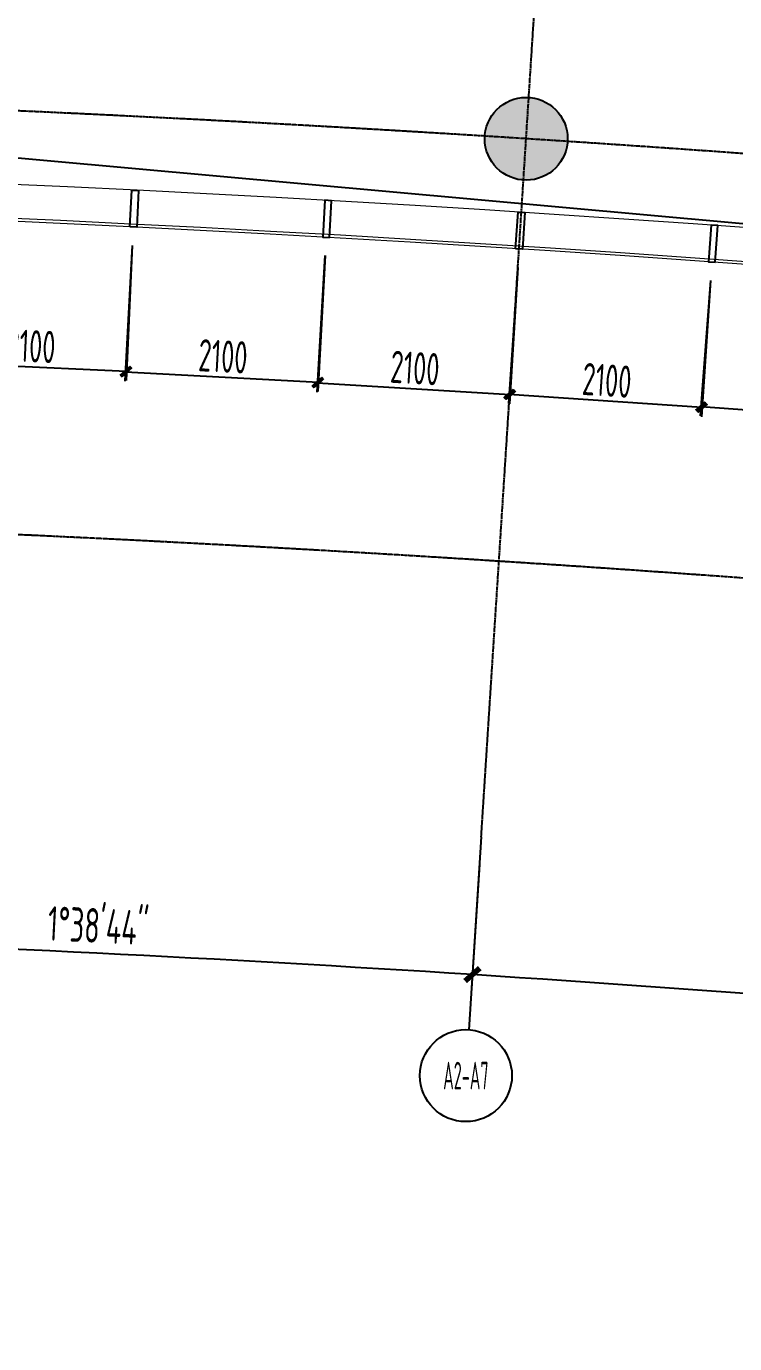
# Model space of a CAD drawing. Header units: millimetres. Extents: x 11677979 to 24947533, y -12764720 to -6308891.
# Drawn here: x 11792145 to 11799841, y -6414175 to -6399863 of the extents above; entities that cross this region are included whole.
import ezdxf
from ezdxf.enums import TextEntityAlignment as Align

# ---------------------------------------------------------------- set-up
doc = ezdxf.new("R2010")
doc.units = ezdxf.units.MM
doc.header["$LTSCALE"] = 10
for name, pattern in [('A2-RG-AXIS$0$CENTER', [2, 1.25, -0.25, 0.25, -0.25]), ('A2-RG-AXIS$0$DOTE', [2.42, 2, -0.2, 0.02, -0.2]), ('A2-RI-F4$0$A2-RG-AXIS$0$CENTER', [2, 1.25, -0.25, 0.25, -0.25]), ('A2-RI-F4$0$A2-RG-AXIS$0$DOTE', [2.42, 2, -0.2, 0.02, -0.2])]:
    doc.linetypes.add(name, pattern=pattern)
for name, color, linetype in [('A2-RB-F4$0$A-DIMS-100', 1, 'Continuous'), ('A2-RG-AXIS$0$A-AXIS', 1, 'Continuous'), ('A2-RG-AXIS$0$A-DIMS-100', 1, 'Continuous'), ('A2-RG-AXIS$0$A-GRID', 1, 'A2-RG-AXIS$0$CENTER'), ('A2-RG-AXIS$0$A-SYMB', 4, 'Continuous'), ('A2-RI-F4$0$A-SYMB-VOID', 35, 'Continuous'), ('A2-RI-F4$0$A2-RB-F4$0$A-DIMS-100', 1, 'Continuous'), ('A2-RI-F4$0$A2-RG-AXIS$0$A-AXIS', 1, 'Continuous'), ('A2-RI-F4$0$A2-RG-AXIS$0$A-DIMS-100', 1, 'Continuous'), ('A2-RI-F4$0$A2-RG-AXIS$0$A-GRID', 1, 'A2-RI-F4$0$A2-RG-AXIS$0$CENTER'), ('A2-RI-F4$0$A2-RG-AXIS$0$A-SYMB', 4, 'Continuous'), ('A2-RI-F4$0$A2-RS-F4$0$A-HATH-GRAY', 8, 'Continuous'), ('A2-RI-F4$0$A2-RS-F4$0$A-WALL-CONC', 6, 'Continuous'), ('A2-RI-F4$0$an-wndw-mull-v', 3, 'Continuous'), ('A2-RS-F4$0$A-HATH-GRAY', 8, 'Continuous'), ('A2-RS-F4$0$A-WALL-CONC', 6, 'Continuous')]:
    doc.layers.add(name, color=color, linetype=linetype)
doc.layers.add('A2-RI-F4$0$A-GLAZ', color=140, linetype='Continuous', lineweight=5)
doc.styles.add('A2-RB-F4$0$XD2008', font='hzs.shx', dxfattribs={"width": 0.7, "bigfont": 'hztxt.shx'})
doc.styles.add('A2-RG-AXIS$0$ECADI', font='hzs.shx', dxfattribs={"width": 0.7, "bigfont": 'hztxt.shx'})
doc.styles.add('A2-RG-AXIS$0$XD2008', font='hzs.shx', dxfattribs={"width": 0.7, "bigfont": 'hztxt.shx'})
doc.styles.add('A2-RI-F4$0$A2-RB-F4$0$XD2008', font='hzs.shx', dxfattribs={"width": 0.7, "bigfont": 'hztxt.shx'})
doc.styles.add('A2-RI-F4$0$A2-RG-AXIS$0$ECADI', font='hzs.shx', dxfattribs={"width": 0.7, "bigfont": 'hztxt.shx'})
doc.styles.add('A2-RI-F4$0$A2-RG-AXIS$0$XD2008', font='hzs.shx', dxfattribs={"width": 0.7, "bigfont": 'hztxt.shx'})
doc.dimstyles.new('A2-RB-F4$0$XD100$0', dxfattribs={"dimscale": 100, "dimtxt": 3.5, "dimasz": 1, "dimexe": 1, "dimexo": 2, "dimgap": 0.5, "dimtad": 1, "dimdec": 0, "dimdsep": 46, "dimtxsty": 'A2-RB-F4$0$XD2008', "dimblk1": 'A2-RB-F4$0$_ArchTick', "dimblk2": 'A2-RB-F4$0$_ArchTick', "dimsah": 1, "dimcen": 2.5, "dimclrt": 4, "dimaunit": 1, "dimadec": 0, "dimazin": 0, "dimtfac": 1, "dimtdec": 0, "dimtix": 1, "dimtmove": 1, "dimatfit": 3, "dimfxl": 0, "dimtolj": 1, "dimtzin": 0, "dimarcsym": 0})
doc.dimstyles.new('A2-RG-AXIS$0$XD150', dxfattribs={"dimscale": 300, "dimtxt": 2.5, "dimasz": 1.5, "dimexe": 1, "dimexo": 2, "dimgap": 0.5, "dimtad": 1, "dimdec": 0, "dimdsep": 46, "dimtxsty": 'A2-RG-AXIS$0$XD2008', "dimcen": 2.5, "dimclrt": 4, "dimaunit": 1, "dimadec": 3, "dimazin": 0, "dimtfac": 1, "dimtdec": 0, "dimtmove": 2, "dimatfit": 3, "dimfxl": 0, "dimtolj": 1, "dimtzin": 0, "dimarcsym": 0})
doc.dimstyles.new('A2-RI-F4$0$A2-RB-F4$0$XD100$0', dxfattribs={"dimscale": 100, "dimtxt": 3.5, "dimasz": 1, "dimexe": 1, "dimexo": 2, "dimgap": 0.5, "dimtad": 1, "dimdec": 0, "dimdsep": 46, "dimtxsty": 'A2-RI-F4$0$A2-RB-F4$0$XD2008', "dimblk1": 'A2-RI-F4$0$A2-RB-F4$0$_ArchTick', "dimblk2": 'A2-RI-F4$0$A2-RB-F4$0$_ArchTick', "dimsah": 1, "dimcen": 2.5, "dimclrt": 4, "dimaunit": 1, "dimadec": 0, "dimazin": 0, "dimtfac": 1, "dimtdec": 0, "dimtix": 1, "dimtmove": 1, "dimatfit": 3, "dimfxl": 0, "dimtolj": 1, "dimtzin": 0, "dimarcsym": 0})
doc.dimstyles.new('A2-RI-F4$0$A2-RG-AXIS$0$XD150', dxfattribs={"dimscale": 300, "dimtxt": 2.5, "dimasz": 1.5, "dimexe": 1, "dimexo": 2, "dimgap": 0.5, "dimtad": 1, "dimdec": 0, "dimdsep": 46, "dimtxsty": 'A2-RI-F4$0$A2-RG-AXIS$0$XD2008', "dimcen": 2.5, "dimclrt": 4, "dimaunit": 1, "dimadec": 3, "dimazin": 0, "dimtfac": 1, "dimtdec": 0, "dimtmove": 2, "dimatfit": 3, "dimfxl": 0, "dimtolj": 1, "dimtzin": 0, "dimarcsym": 0})

# ---------------------------------------------------------------- blocks, each defined once
blk = doc.blocks.new('A2-RB-F4$0$_ArchTick')
at = {"color": 0, "linetype": 'ByBlock', "const_width": 0.4}
blk.add_lwpolyline([(-0.5, -0.5), (0.5, 0.5)], dxfattribs=at)
blk = doc.blocks.new('*D383')
at = {"layer": 'A2-RB-F4$0$A-DIMS-100', "color": 0, "lineweight": -2, "transparency": 16777216}
for p, q in [((11791198, -6402145), (11791131, -6403613)), ((11793296, -6402242), (11793229, -6403710)), ((11791135, -6403513), (11793233, -6403610))]:
    blk.add_line(p, q, dxfattribs=at)
at = {"layer": 'Defpoints', "color": 0, "transparency": 16777216}
for p in [(11791208, -6401946), (11793305, -6402042), (11793233, -6403610)]:
    blk.add_point(p, dxfattribs=at)
at = {"layer": 'A2-RB-F4$0$A-DIMS-100', "color": 0, "lineweight": -2, "transparency": 16777216, "xscale": 100, "yscale": 100, "zscale": 100}
for p, rotation in [((11791135, -6403513), 177.3681216266488), ((11793233, -6403610), 357.3681216266488)]:
    blk.add_blockref('A2-RB-F4$0$_ArchTick', p, dxfattribs=dict(at, rotation=rotation))
at = {"layer": 'A2-RB-F4$0$A-DIMS-100', "color": 4, "transparency": 16777216, "insert": (11792195, -6403337), "char_height": 350, "attachment_point": 5, "rotation": 357.3681, "style": 'A2-RB-F4$0$XD2008'}
blk.add_mtext('\\A1;2100', dxfattribs=at)
blk = doc.blocks.new('*D384')
at = {"layer": 'A2-RB-F4$0$A-DIMS-100', "color": 0, "lineweight": -2, "transparency": 16777216}
for p, q in [((11793295, -6402242), (11793216, -6403717)), ((11795392, -6402354), (11795313, -6403829)), ((11793221, -6403617), (11795318, -6403729))]:
    blk.add_line(p, q, dxfattribs=at)
at = {"layer": 'Defpoints', "color": 0, "transparency": 16777216}
for p in [(11793305, -6402042), (11795402, -6402154), (11795318, -6403729)]:
    blk.add_point(p, dxfattribs=at)
at = {"layer": 'A2-RB-F4$0$A-DIMS-100', "color": 0, "lineweight": -2, "transparency": 16777216, "xscale": 100, "yscale": 100, "zscale": 100}
for p, rotation in [((11793221, -6403617), 176.9382051609587), ((11795318, -6403729), 356.9382051609587)]:
    blk.add_blockref('A2-RB-F4$0$_ArchTick', p, dxfattribs=dict(at, rotation=rotation))
at = {"layer": 'A2-RB-F4$0$A-DIMS-100', "color": 4, "transparency": 16777216, "insert": (11794282, -6403448), "char_height": 350, "attachment_point": 5, "rotation": 356.9382, "style": 'A2-RB-F4$0$XD2008'}
blk.add_mtext('\\A1;2100', dxfattribs=at)
blk = doc.blocks.new('*D385')
at = {"layer": 'A2-RB-F4$0$A-DIMS-100', "color": 0, "lineweight": -2, "transparency": 16777216}
for p, q in [((11795390, -6402354), (11795300, -6403836)), ((11797486, -6402481), (11797396, -6403963)), ((11795306, -6403736), (11797403, -6403863))]:
    blk.add_line(p, q, dxfattribs=at)
at = {"layer": 'Defpoints', "color": 0, "transparency": 16777216}
for p in [(11795402, -6402154), (11797499, -6402281), (11797403, -6403863)]:
    blk.add_point(p, dxfattribs=at)
at = {"layer": 'A2-RB-F4$0$A-DIMS-100', "color": 0, "lineweight": -2, "transparency": 16777216, "xscale": 100, "yscale": 100, "zscale": 100}
for p, rotation in [((11795306, -6403736), 176.5268479951667), ((11797403, -6403863), 356.5268479951667)]:
    blk.add_blockref('A2-RB-F4$0$_ArchTick', p, dxfattribs=dict(at, rotation=rotation))
at = {"layer": 'A2-RB-F4$0$A-DIMS-100', "color": 4, "transparency": 16777216, "insert": (11796368, -6403575), "char_height": 350, "attachment_point": 5, "rotation": 356.5268, "style": 'A2-RB-F4$0$XD2008'}
blk.add_mtext('\\A1;2100', dxfattribs=at)
blk = doc.blocks.new('*D388')
at = {"layer": 'A2-RB-F4$0$A-DIMS-100', "color": 0, "lineweight": -2, "transparency": 16777216}
for p, q in [((11799579, -6402623), (11799468, -6404096)), ((11801673, -6402780), (11801562, -6404253)), ((11801570, -6404154), (11799476, -6403996))]:
    blk.add_line(p, q, dxfattribs=at)
at = {"layer": 'Defpoints', "color": 0, "transparency": 16777216}
for p in [(11799594, -6402424), (11801688, -6402581), (11799476, -6403996)]:
    blk.add_point(p, dxfattribs=at)
at = {"layer": 'A2-RB-F4$0$A-DIMS-100', "color": 0, "lineweight": -2, "transparency": 16777216, "xscale": 100, "yscale": 100, "zscale": 100}
for p, rotation in [((11799476, -6403996), 175.7041415297528), ((11801570, -6404154), 355.7041415297528)]:
    blk.add_blockref('A2-RB-F4$0$_ArchTick', p, dxfattribs=dict(at, rotation=rotation))
at = {"layer": 'A2-RB-F4$0$A-DIMS-100', "color": 4, "transparency": 16777216, "insert": (11800539, -6403851), "char_height": 350, "attachment_point": 5, "rotation": 355.7041, "style": 'A2-RB-F4$0$XD2008'}
blk.add_mtext('\\A1;2100', dxfattribs=at)
blk = doc.blocks.new('*D389')
at = {"layer": 'A2-RB-F4$0$A-DIMS-100', "color": 0, "lineweight": -2, "transparency": 16777216}
for p, q in [((11797485, -6402481), (11797384, -6403962)), ((11799580, -6402623), (11799480, -6404105)), ((11799486, -6404005), (11797391, -6403862))]:
    blk.add_line(p, q, dxfattribs=at)
at = {"layer": 'Defpoints', "color": 0, "transparency": 16777216}
for p in [(11797499, -6402281), (11799594, -6402424), (11797391, -6403862)]:
    blk.add_point(p, dxfattribs=at)
at = {"layer": 'A2-RB-F4$0$A-DIMS-100', "color": 0, "lineweight": -2, "transparency": 16777216, "xscale": 100, "yscale": 100, "zscale": 100}
for p, rotation in [((11797391, -6403862), 176.1154986955252), ((11799486, -6404005), 356.1154986955252)]:
    blk.add_blockref('A2-RB-F4$0$_ArchTick', p, dxfattribs=dict(at, rotation=rotation))
at = {"layer": 'A2-RB-F4$0$A-DIMS-100', "color": 4, "transparency": 16777216, "insert": (11798454, -6403709), "char_height": 350, "attachment_point": 5, "rotation": 356.1155, "style": 'A2-RB-F4$0$XD2008'}
blk.add_mtext('\\A1;2100', dxfattribs=at)
blk = doc.blocks.new('A2-RG-AXIS$0$ECADI-TAG-GRID')
at = {"color": 13}
blk.add_circle((0, 0), 5, dxfattribs=at)
at = {"style": 'A2-RG-AXIS$0$ECADI', "width": 0.7}
blk.add_attdef('GRID', text='', height=5, dxfattribs=at).set_placement((0, 0), align=Align.MIDDLE)
blk = doc.blocks.new('A2-RG-AXIS$0$_ArchTick')
at = {"color": 0, "linetype": 'ByBlock', "const_width": 0.4}
blk.add_lwpolyline([(-0.5, -0.5), (0.5, 0.5)], dxfattribs=at)
blk = doc.blocks.new('*D411')
at = {"layer": 'A2-RG-AXIS$0$A-DIMS-100', "color": 0, "lineweight": -2, "ltscale": 3, "transparency": 16777216}
for p, q in [((11788872, -6408559), (11788824, -6409908)), ((11797069, -6408968), (11796982, -6410315))]:
    blk.add_line(p, q, dxfattribs=at)
blk.add_arc((11778731, -6694179), 284600, 86.32117, 87.96659, dxfattribs=at)
at = {"layer": 'Defpoints', "color": 0, "ltscale": 3, "transparency": 16777216}
for p in [(11788882, -6408259), (11797088, -6408668), (11794272, -6410003), (11778731, -6694179)]:
    blk.add_point(p, dxfattribs=at)
at = {"layer": 'A2-RG-AXIS$0$A-DIMS-100', "color": 0, "lineweight": -2, "ltscale": 3, "transparency": 16777216, "xscale": 150, "yscale": 150, "zscale": 150}
for p, rotation in [((11788829, -6409758), 177.9665933294709), ((11796992, -6410165), 356.3211745693902)]:
    blk.add_blockref('A2-RG-AXIS$0$_ArchTick', p, dxfattribs=dict(at, rotation=rotation))
at = {"layer": 'A2-RG-AXIS$0$A-DIMS-100', "color": 4, "ltscale": 3, "transparency": 16777216, "insert": (11792927, -6409634), "char_height": 375, "attachment_point": 5, "rotation": 357.1439, "style": 'A2-RG-AXIS$0$XD2008'}
blk.add_mtext('\\A1;1°38\'44"', dxfattribs=at)
blk = doc.blocks.new('*D413')
at = {"layer": 'A2-RG-AXIS$0$A-DIMS-100', "color": 0, "lineweight": -2, "ltscale": 3, "transparency": 16777216}
for p, q in [((11797069, -6408968), (11796982, -6410315)), ((11805251, -6409612), (11805125, -6410956))]:
    blk.add_line(p, q, dxfattribs=at)
blk.add_arc((11778731, -6694179), 284600, 84.67576, 86.32117, dxfattribs=at)
at = {"layer": 'Defpoints', "color": 0, "ltscale": 3, "transparency": 16777216}
for p in [(11797088, -6408668), (11805278, -6409313), (11802425, -6410567), (11778731, -6694179)]:
    blk.add_point(p, dxfattribs=at)
at = {"layer": 'A2-RG-AXIS$0$A-DIMS-100', "color": 0, "lineweight": -2, "ltscale": 3, "transparency": 16777216, "xscale": 150, "yscale": 150, "zscale": 150}
for p, rotation in [((11796992, -6410165), 176.3211745693895), ((11805139, -6410807), 354.6757558073726)]:
    blk.add_blockref('A2-RG-AXIS$0$_ArchTick', p, dxfattribs=dict(at, rotation=rotation))
at = {"layer": 'A2-RG-AXIS$0$A-DIMS-100', "color": 4, "ltscale": 3, "transparency": 16777216, "insert": (11801091, -6410159), "char_height": 375, "attachment_point": 5, "rotation": 355.4985, "style": 'A2-RG-AXIS$0$XD2008'}
blk.add_mtext('\\A1;1°38\'44"', dxfattribs=at)
blk = doc.blocks.new('A2-RI-F4$0$A2-RB-F4$0$_ArchTick')
at = {"color": 0, "linetype": 'ByBlock', "const_width": 0.4}
blk.add_lwpolyline([(-0.5, -0.5), (0.5, 0.5)], dxfattribs=at)
blk = doc.blocks.new('*D908')
at = {"layer": 'A2-RI-F4$0$A2-RB-F4$0$A-DIMS-100', "color": 0, "lineweight": -2, "transparency": 16777216}
for p, q in [((11791198, -6402145), (11791131, -6403613)), ((11793296, -6402242), (11793229, -6403710)), ((11791135, -6403513), (11793233, -6403610))]:
    blk.add_line(p, q, dxfattribs=at)
at = {"layer": 'Defpoints', "color": 0, "transparency": 16777216}
for p in [(11791208, -6401946), (11793305, -6402042), (11793233, -6403610)]:
    blk.add_point(p, dxfattribs=at)
at = {"layer": 'A2-RI-F4$0$A2-RB-F4$0$A-DIMS-100', "color": 0, "lineweight": -2, "transparency": 16777216, "xscale": 100, "yscale": 100, "zscale": 100}
for p, rotation in [((11791135, -6403513), 177.3681216266488), ((11793233, -6403610), 357.3681216266488)]:
    blk.add_blockref('A2-RI-F4$0$A2-RB-F4$0$_ArchTick', p, dxfattribs=dict(at, rotation=rotation))
at = {"layer": 'A2-RI-F4$0$A2-RB-F4$0$A-DIMS-100', "color": 4, "transparency": 16777216, "insert": (11792195, -6403337), "char_height": 350, "attachment_point": 5, "rotation": 357.3681, "style": 'A2-RI-F4$0$A2-RB-F4$0$XD2008'}
blk.add_mtext('\\A1;2100', dxfattribs=at)
blk = doc.blocks.new('*D909')
at = {"layer": 'A2-RI-F4$0$A2-RB-F4$0$A-DIMS-100', "color": 0, "lineweight": -2, "transparency": 16777216}
for p, q in [((11793295, -6402242), (11793216, -6403717)), ((11795392, -6402354), (11795313, -6403829)), ((11793221, -6403617), (11795318, -6403729))]:
    blk.add_line(p, q, dxfattribs=at)
at = {"layer": 'Defpoints', "color": 0, "transparency": 16777216}
for p in [(11793305, -6402042), (11795402, -6402154), (11795318, -6403729)]:
    blk.add_point(p, dxfattribs=at)
at = {"layer": 'A2-RI-F4$0$A2-RB-F4$0$A-DIMS-100', "color": 0, "lineweight": -2, "transparency": 16777216, "xscale": 100, "yscale": 100, "zscale": 100}
for p, rotation in [((11793221, -6403617), 176.9382051609587), ((11795318, -6403729), 356.9382051609587)]:
    blk.add_blockref('A2-RI-F4$0$A2-RB-F4$0$_ArchTick', p, dxfattribs=dict(at, rotation=rotation))
at = {"layer": 'A2-RI-F4$0$A2-RB-F4$0$A-DIMS-100', "color": 4, "transparency": 16777216, "insert": (11794282, -6403448), "char_height": 350, "attachment_point": 5, "rotation": 356.9382, "style": 'A2-RI-F4$0$A2-RB-F4$0$XD2008'}
blk.add_mtext('\\A1;2100', dxfattribs=at)
blk = doc.blocks.new('*D910')
at = {"layer": 'A2-RI-F4$0$A2-RB-F4$0$A-DIMS-100', "color": 0, "lineweight": -2, "transparency": 16777216}
for p, q in [((11795390, -6402354), (11795300, -6403836)), ((11797486, -6402481), (11797396, -6403963)), ((11795306, -6403736), (11797403, -6403863))]:
    blk.add_line(p, q, dxfattribs=at)
at = {"layer": 'Defpoints', "color": 0, "transparency": 16777216}
for p in [(11795402, -6402154), (11797499, -6402281), (11797403, -6403863)]:
    blk.add_point(p, dxfattribs=at)
at = {"layer": 'A2-RI-F4$0$A2-RB-F4$0$A-DIMS-100', "color": 0, "lineweight": -2, "transparency": 16777216, "xscale": 100, "yscale": 100, "zscale": 100}
for p, rotation in [((11795306, -6403736), 176.5268479951667), ((11797403, -6403863), 356.5268479951667)]:
    blk.add_blockref('A2-RI-F4$0$A2-RB-F4$0$_ArchTick', p, dxfattribs=dict(at, rotation=rotation))
at = {"layer": 'A2-RI-F4$0$A2-RB-F4$0$A-DIMS-100', "color": 4, "transparency": 16777216, "insert": (11796368, -6403575), "char_height": 350, "attachment_point": 5, "rotation": 356.5268, "style": 'A2-RI-F4$0$A2-RB-F4$0$XD2008'}
blk.add_mtext('\\A1;2100', dxfattribs=at)
blk = doc.blocks.new('*D913')
at = {"layer": 'A2-RI-F4$0$A2-RB-F4$0$A-DIMS-100', "color": 0, "lineweight": -2, "transparency": 16777216}
for p, q in [((11799579, -6402623), (11799468, -6404096)), ((11801673, -6402780), (11801562, -6404253)), ((11801570, -6404154), (11799476, -6403996))]:
    blk.add_line(p, q, dxfattribs=at)
at = {"layer": 'Defpoints', "color": 0, "transparency": 16777216}
for p in [(11799594, -6402424), (11801688, -6402581), (11799476, -6403996)]:
    blk.add_point(p, dxfattribs=at)
at = {"layer": 'A2-RI-F4$0$A2-RB-F4$0$A-DIMS-100', "color": 0, "lineweight": -2, "transparency": 16777216, "xscale": 100, "yscale": 100, "zscale": 100}
for p, rotation in [((11799476, -6403996), 175.7041415297528), ((11801570, -6404154), 355.7041415297528)]:
    blk.add_blockref('A2-RI-F4$0$A2-RB-F4$0$_ArchTick', p, dxfattribs=dict(at, rotation=rotation))
at = {"layer": 'A2-RI-F4$0$A2-RB-F4$0$A-DIMS-100', "color": 4, "transparency": 16777216, "insert": (11800539, -6403851), "char_height": 350, "attachment_point": 5, "rotation": 355.7041, "style": 'A2-RI-F4$0$A2-RB-F4$0$XD2008'}
blk.add_mtext('\\A1;2100', dxfattribs=at)
blk = doc.blocks.new('*D914')
at = {"layer": 'A2-RI-F4$0$A2-RB-F4$0$A-DIMS-100', "color": 0, "lineweight": -2, "transparency": 16777216}
for p, q in [((11797485, -6402481), (11797384, -6403962)), ((11799580, -6402623), (11799480, -6404105)), ((11799486, -6404005), (11797391, -6403862))]:
    blk.add_line(p, q, dxfattribs=at)
at = {"layer": 'Defpoints', "color": 0, "transparency": 16777216}
for p in [(11797499, -6402281), (11799594, -6402424), (11797391, -6403862)]:
    blk.add_point(p, dxfattribs=at)
at = {"layer": 'A2-RI-F4$0$A2-RB-F4$0$A-DIMS-100', "color": 0, "lineweight": -2, "transparency": 16777216, "xscale": 100, "yscale": 100, "zscale": 100}
for p, rotation in [((11797391, -6403862), 176.1154986955252), ((11799486, -6404005), 356.1154986955252)]:
    blk.add_blockref('A2-RI-F4$0$A2-RB-F4$0$_ArchTick', p, dxfattribs=dict(at, rotation=rotation))
at = {"layer": 'A2-RI-F4$0$A2-RB-F4$0$A-DIMS-100', "color": 4, "transparency": 16777216, "insert": (11798454, -6403709), "char_height": 350, "attachment_point": 5, "rotation": 356.1155, "style": 'A2-RI-F4$0$A2-RB-F4$0$XD2008'}
blk.add_mtext('\\A1;2100', dxfattribs=at)
blk = doc.blocks.new('A2-RI-F4$0$A2-RG-AXIS$0$ECADI-TAG-GRID')
at = {"color": 13}
blk.add_circle((0, 0), 5, dxfattribs=at)
at = {"style": 'A2-RI-F4$0$A2-RG-AXIS$0$ECADI', "width": 0.7}
blk.add_attdef('GRID', text='', height=5, dxfattribs=at).set_placement((0, 0), align=Align.MIDDLE)
blk = doc.blocks.new('A2-RI-F4$0$A2-RG-AXIS$0$_ArchTick')
at = {"color": 0, "linetype": 'ByBlock', "const_width": 0.4}
blk.add_lwpolyline([(-0.5, -0.5), (0.5, 0.5)], dxfattribs=at)
blk = doc.blocks.new('*D936')
at = {"layer": 'A2-RI-F4$0$A2-RG-AXIS$0$A-DIMS-100', "color": 0, "lineweight": -2, "ltscale": 3, "transparency": 16777216}
for p, q in [((11788872, -6408559), (11788824, -6409908)), ((11797069, -6408968), (11796982, -6410315))]:
    blk.add_line(p, q, dxfattribs=at)
blk.add_arc((11778731, -6694179), 284600, 86.32117, 87.96659, dxfattribs=at)
at = {"layer": 'Defpoints', "color": 0, "ltscale": 3, "transparency": 16777216}
for p in [(11788882, -6408259), (11797088, -6408668), (11794272, -6410003), (11778731, -6694179)]:
    blk.add_point(p, dxfattribs=at)
at = {"layer": 'A2-RI-F4$0$A2-RG-AXIS$0$A-DIMS-100', "color": 0, "lineweight": -2, "ltscale": 3, "transparency": 16777216, "xscale": 150, "yscale": 150, "zscale": 150}
for p, rotation in [((11788829, -6409758), 177.9665933294709), ((11796992, -6410165), 356.3211745693902)]:
    blk.add_blockref('A2-RI-F4$0$A2-RG-AXIS$0$_ArchTick', p, dxfattribs=dict(at, rotation=rotation))
at = {"layer": 'A2-RI-F4$0$A2-RG-AXIS$0$A-DIMS-100', "color": 4, "ltscale": 3, "transparency": 16777216, "insert": (11792927, -6409634), "char_height": 375, "attachment_point": 5, "rotation": 357.1439, "style": 'A2-RI-F4$0$A2-RG-AXIS$0$XD2008'}
blk.add_mtext('\\A1;1°38\'44"', dxfattribs=at)
blk = doc.blocks.new('*D938')
at = {"layer": 'A2-RI-F4$0$A2-RG-AXIS$0$A-DIMS-100', "color": 0, "lineweight": -2, "ltscale": 3, "transparency": 16777216}
for p, q in [((11797069, -6408968), (11796982, -6410315)), ((11805251, -6409612), (11805125, -6410956))]:
    blk.add_line(p, q, dxfattribs=at)
blk.add_arc((11778731, -6694179), 284600, 84.67576, 86.32117, dxfattribs=at)
at = {"layer": 'Defpoints', "color": 0, "ltscale": 3, "transparency": 16777216}
for p in [(11797088, -6408668), (11805278, -6409313), (11802425, -6410567), (11778731, -6694179)]:
    blk.add_point(p, dxfattribs=at)
at = {"layer": 'A2-RI-F4$0$A2-RG-AXIS$0$A-DIMS-100', "color": 0, "lineweight": -2, "ltscale": 3, "transparency": 16777216, "xscale": 150, "yscale": 150, "zscale": 150}
for p, rotation in [((11796992, -6410165), 176.3211745693895), ((11805139, -6410807), 354.6757558073726)]:
    blk.add_blockref('A2-RI-F4$0$A2-RG-AXIS$0$_ArchTick', p, dxfattribs=dict(at, rotation=rotation))
at = {"layer": 'A2-RI-F4$0$A2-RG-AXIS$0$A-DIMS-100', "color": 4, "ltscale": 3, "transparency": 16777216, "insert": (11801091, -6410159), "char_height": 375, "attachment_point": 5, "rotation": 355.4985, "style": 'A2-RI-F4$0$A2-RG-AXIS$0$XD2008'}
blk.add_mtext('\\A1;1°38\'44"', dxfattribs=at)
blk = doc.blocks.new('A2-RI-F4$0$A2-RS-F4')
at = {"layer": 'A2-RI-F4$0$A2-RS-F4$0$A-HATH-GRAY', "ltscale": 3}
h = blk.add_hatch(color=256, dxfattribs=at)
h.paths.add_polyline_path([(11780371, -6378133), (11781371, -6378140), (11781380, -6376840), (11780380, -6376833)])
h.paths.add_polyline_path([(11771295, -6378216), (11772295, -6378194), (11772267, -6376895), (11771267, -6376916)])
h.paths.add_polyline_path([(11789445, -6378310), (11790445, -6378346), (11790491, -6377046), (11789491, -6377011)])
h.paths.add_polyline_path([(11794061, -6377996), (11794660, -6378034), (11794711, -6377236), (11794112, -6377197)])
h.paths.add_polyline_path([(11762226, -6378560), (11763225, -6378509), (11763159, -6377211), (11762160, -6377261)])
h.paths.add_polyline_path([(11756038, -6378647), (11756835, -6378584), (11756756, -6377587), (11755959, -6377650)])
h.paths.add_polyline_path([(11801644, -6378462), (11802243, -6378500), (11802294, -6377702), (11801696, -6377663)])
h.paths.add_polyline_path([(11751541, -6379499), (11752339, -6379435), (11752220, -6377940), (11751422, -6378003)])
h.paths.add_polyline_path([(11807664, -6379406), (11808460, -6379480), (11808572, -6378285), (11807775, -6378211)])
h.paths.add_polyline_path([(11816585, -6380403), (11817577, -6380525), (11817736, -6379235), (11816743, -6379113)])
h.paths.add_polyline_path([(11825579, -6381619), (11826568, -6381768), (11826763, -6380483), (11825774, -6380333)])
h.paths.add_polyline_path([(11793833, -6381539), (11794432, -6381577), (11794483, -6380779), (11793885, -6380740)])
h.paths.add_polyline_path([(11801417, -6382005), (11802015, -6382043), (11802067, -6381245), (11801468, -6381206)])
h.paths.add_polyline_path([(11834536, -6383085), (11835520, -6383263), (11835752, -6381984), (11834768, -6381806)])
h.paths.add_polyline_path([(11843442, -6384837), (11844420, -6385043), (11844688, -6383771), (11843710, -6383565)])
h.paths.add_polyline_path([(11849707, -6386048), (11850486, -6386227), (11850721, -6385255), (11849941, -6385076)])
h.paths.add_polyline_path([(11756683, -6386772), (11757481, -6386706), (11757402, -6385711), (11756605, -6385775)])
h.paths.add_polyline_path([(11752168, -6387374), (11752965, -6387310), (11752846, -6385815), (11752049, -6385879)])
h.paths.add_polyline_path([(11854132, -6387107), (11854912, -6387286), (11855146, -6386314), (11854366, -6386134)])
h.paths.add_polyline_path([(11793236, -6390821), (11793835, -6390859), (11793887, -6390061), (11793288, -6390022)])
h.paths.add_polyline_path([(11800820, -6391286), (11801419, -6391324), (11801470, -6390526), (11800871, -6390487)])
h.paths.add_polyline_path([(11847832, -6393825), (11848612, -6394005), (11848846, -6393033), (11848067, -6392853)])
h.paths.add_polyline_path([(11780263, -6394032), (11781263, -6394039), (11781272, -6392739), (11780272, -6392732)])
h.paths.add_polyline_path([(11771644, -6394112), (11772644, -6394090), (11772615, -6392791), (11771616, -6392812)])
h.paths.add_polyline_path([(11788881, -6394200), (11789880, -6394236), (11789926, -6392936), (11788927, -6392901)])
h.paths.add_polyline_path([(11793009, -6394364), (11793607, -6394402), (11793659, -6393604), (11793060, -6393565)])
h.paths.add_polyline_path([(11763031, -6394440), (11764030, -6394389), (11763964, -6393090), (11762965, -6393141)])
h.paths.add_polyline_path([(11757323, -6394797), (11758120, -6394731), (11758041, -6393736), (11757243, -6393800)])
h.paths.add_polyline_path([(11800592, -6394829), (11801191, -6394867), (11801242, -6394069), (11800643, -6394030)])
h.paths.add_polyline_path([(11852257, -6394884), (11853037, -6395064), (11853271, -6394091), (11852492, -6393912)])
h.paths.add_polyline_path([(11752786, -6395149), (11753584, -6395086), (11753465, -6393591), (11752667, -6393654)])
h.paths.add_polyline_path([(11806189, -6395237), (11806985, -6395311), (11807096, -6394116), (11806300, -6394042)])
h.paths.add_polyline_path([(11814656, -6396186), (11815648, -6396307), (11815806, -6395017), (11814813, -6394896)])
h.paths.add_polyline_path([(11823198, -6397340), (11824186, -6397490), (11824381, -6396205), (11823392, -6396055)])
h.paths.add_polyline_path([(11831682, -6398729), (11832663, -6398921), (11832913, -6397645), (11831931, -6397453)])
h.paths.add_polyline_path([(11840164, -6400383), (11841142, -6400589), (11841411, -6399317), (11840432, -6399110)])
edge = h.paths.add_edge_path()
edge.add_arc((11780719, -6400485), 450, 0, 360)
edge = h.paths.add_edge_path()
edge.add_arc((11772286, -6400549), 450, 0, 360)
edge = h.paths.add_edge_path()
edge.add_arc((11789152, -6400664), 450, 0, 360)
edge = h.paths.add_edge_path()
edge.add_arc((11763857, -6400856), 450, 0, 360)
h.paths.add_polyline_path([(11845946, -6401652), (11846725, -6401831), (11846960, -6400859), (11846180, -6400679)])
edge = h.paths.add_edge_path()
edge.add_arc((11797576, -6401084), 450, 0, 360)
edge = h.paths.add_edge_path()
edge.add_arc((11755441, -6401404), 451, 0, 360)
edge = h.paths.add_edge_path()
edge.add_arc((11805984, -6401746), 450, 0, 360)
h.paths.add_polyline_path([(11850371, -6402710), (11851151, -6402890), (11851385, -6401917), (11850605, -6401738)])
edge = h.paths.add_edge_path()
edge.add_arc((11814369, -6402649), 450, 0, 360)
edge = h.paths.add_edge_path()
edge.add_arc((11822726, -6403793), 450, 0, 360)
edge = h.paths.add_edge_path()
edge.add_arc((11831046, -6405176), 450, 0, 360)
edge = h.paths.add_edge_path()
edge.add_arc((11839323, -6406797), 451, 0, 360)
edge = h.paths.add_edge_path()
edge.add_arc((11847549, -6408655), 451, 0, 360)
at = {"layer": 'A2-RI-F4$0$A2-RS-F4$0$A-WALL-CONC'}
blk.add_circle((11797576, -6401084), 450, dxfattribs=at)
blk = doc.blocks.new('A2-RI-F4$0$5yrthfh')
at = {"layer": 'A2-RI-F4$0$an-wndw-mull-v'}
blk.add_lwpolyline([(3, -37), (402, -3), (396, 71), (-3, 37), (3, -37)], close=True, dxfattribs=at)
blk = doc.blocks.new('A2-RI-F4$0$A$C047A065C')
at = {"xscale": -0.9999999999999998}
for p, rotation in [((37866, -639), 271.9698822202373), ((42058, -878), 271.1471821136369)]:
    blk.add_blockref('A2-RI-F4$0$5yrthfh', p, dxfattribs=dict(at, rotation=rotation))
for p, rotation in [((39962, -751), 81.90635852800726), ((44153, -1020), 81.08382937564143)]:
    blk.add_blockref('A2-RI-F4$0$5yrthfh', p, dxfattribs=dict(rotation=rotation))
blk = doc.blocks.new('A2-RS-F4')
at = {"layer": 'A2-RS-F4$0$A-HATH-GRAY', "ltscale": 3}
h = blk.add_hatch(color=256, dxfattribs=at)
h.paths.add_polyline_path([(11780371, -6378133), (11781371, -6378140), (11781380, -6376840), (11780380, -6376833)])
h.paths.add_polyline_path([(11771295, -6378216), (11772295, -6378194), (11772267, -6376895), (11771267, -6376916)])
h.paths.add_polyline_path([(11789445, -6378310), (11790445, -6378346), (11790491, -6377046), (11789491, -6377011)])
h.paths.add_polyline_path([(11794061, -6377996), (11794660, -6378034), (11794711, -6377236), (11794112, -6377197)])
h.paths.add_polyline_path([(11762226, -6378560), (11763225, -6378509), (11763159, -6377211), (11762160, -6377261)])
h.paths.add_polyline_path([(11756038, -6378647), (11756835, -6378584), (11756756, -6377587), (11755959, -6377650)])
h.paths.add_polyline_path([(11801644, -6378462), (11802243, -6378500), (11802294, -6377702), (11801696, -6377663)])
h.paths.add_polyline_path([(11751541, -6379499), (11752339, -6379435), (11752220, -6377940), (11751422, -6378003)])
h.paths.add_polyline_path([(11807664, -6379406), (11808460, -6379480), (11808572, -6378285), (11807775, -6378211)])
h.paths.add_polyline_path([(11816585, -6380403), (11817577, -6380525), (11817736, -6379235), (11816743, -6379113)])
h.paths.add_polyline_path([(11825579, -6381619), (11826568, -6381768), (11826763, -6380483), (11825774, -6380333)])
h.paths.add_polyline_path([(11793833, -6381539), (11794432, -6381577), (11794483, -6380779), (11793885, -6380740)])
h.paths.add_polyline_path([(11801417, -6382005), (11802015, -6382043), (11802067, -6381245), (11801468, -6381206)])
h.paths.add_polyline_path([(11834536, -6383085), (11835520, -6383263), (11835752, -6381984), (11834768, -6381806)])
h.paths.add_polyline_path([(11843442, -6384837), (11844420, -6385043), (11844688, -6383771), (11843710, -6383565)])
h.paths.add_polyline_path([(11849707, -6386048), (11850486, -6386227), (11850721, -6385255), (11849941, -6385076)])
h.paths.add_polyline_path([(11756683, -6386772), (11757481, -6386706), (11757402, -6385711), (11756605, -6385775)])
h.paths.add_polyline_path([(11752168, -6387374), (11752965, -6387310), (11752846, -6385815), (11752049, -6385879)])
h.paths.add_polyline_path([(11854132, -6387107), (11854912, -6387286), (11855146, -6386314), (11854366, -6386134)])
h.paths.add_polyline_path([(11793236, -6390821), (11793835, -6390859), (11793887, -6390061), (11793288, -6390022)])
h.paths.add_polyline_path([(11800820, -6391286), (11801419, -6391324), (11801470, -6390526), (11800871, -6390487)])
h.paths.add_polyline_path([(11847832, -6393825), (11848612, -6394005), (11848846, -6393033), (11848067, -6392853)])
h.paths.add_polyline_path([(11780263, -6394032), (11781263, -6394039), (11781272, -6392739), (11780272, -6392732)])
h.paths.add_polyline_path([(11771644, -6394112), (11772644, -6394090), (11772615, -6392791), (11771616, -6392812)])
h.paths.add_polyline_path([(11788881, -6394200), (11789880, -6394236), (11789926, -6392936), (11788927, -6392901)])
h.paths.add_polyline_path([(11793009, -6394364), (11793607, -6394402), (11793659, -6393604), (11793060, -6393565)])
h.paths.add_polyline_path([(11763031, -6394440), (11764030, -6394389), (11763964, -6393090), (11762965, -6393141)])
h.paths.add_polyline_path([(11757323, -6394797), (11758120, -6394731), (11758041, -6393736), (11757243, -6393800)])
h.paths.add_polyline_path([(11800592, -6394829), (11801191, -6394867), (11801242, -6394069), (11800643, -6394030)])
h.paths.add_polyline_path([(11852257, -6394884), (11853037, -6395064), (11853271, -6394091), (11852492, -6393912)])
h.paths.add_polyline_path([(11752786, -6395149), (11753584, -6395086), (11753465, -6393591), (11752667, -6393654)])
h.paths.add_polyline_path([(11806189, -6395237), (11806985, -6395311), (11807096, -6394116), (11806300, -6394042)])
h.paths.add_polyline_path([(11814656, -6396186), (11815648, -6396307), (11815806, -6395017), (11814813, -6394896)])
h.paths.add_polyline_path([(11823198, -6397340), (11824186, -6397490), (11824381, -6396205), (11823392, -6396055)])
h.paths.add_polyline_path([(11831682, -6398729), (11832663, -6398921), (11832913, -6397645), (11831931, -6397453)])
h.paths.add_polyline_path([(11840164, -6400383), (11841142, -6400589), (11841411, -6399317), (11840432, -6399110)])
edge = h.paths.add_edge_path()
edge.add_arc((11780719, -6400485), 450, 0, 360)
edge = h.paths.add_edge_path()
edge.add_arc((11772286, -6400549), 450, 0, 360)
edge = h.paths.add_edge_path()
edge.add_arc((11789152, -6400664), 450, 0, 360)
edge = h.paths.add_edge_path()
edge.add_arc((11763857, -6400856), 450, 0, 360)
h.paths.add_polyline_path([(11845946, -6401652), (11846725, -6401831), (11846960, -6400859), (11846180, -6400679)])
edge = h.paths.add_edge_path()
edge.add_arc((11797576, -6401084), 450, 0, 360)
edge = h.paths.add_edge_path()
edge.add_arc((11755441, -6401404), 451, 0, 360)
edge = h.paths.add_edge_path()
edge.add_arc((11805984, -6401746), 450, 0, 360)
h.paths.add_polyline_path([(11850371, -6402710), (11851151, -6402890), (11851385, -6401917), (11850605, -6401738)])
edge = h.paths.add_edge_path()
edge.add_arc((11814369, -6402649), 450, 0, 360)
edge = h.paths.add_edge_path()
edge.add_arc((11822726, -6403793), 450, 0, 360)
edge = h.paths.add_edge_path()
edge.add_arc((11831046, -6405176), 450, 0, 360)
edge = h.paths.add_edge_path()
edge.add_arc((11839323, -6406797), 451, 0, 360)
edge = h.paths.add_edge_path()
edge.add_arc((11847549, -6408655), 451, 0, 360)
at = {"layer": 'A2-RS-F4$0$A-WALL-CONC'}
blk.add_circle((11797576, -6401084), 450, dxfattribs=at)
blk = doc.blocks.new('A2-RB-F4')
at = {"layer": 'A2-RB-F4$0$A-DIMS-100'}
for p1, p2, distance, picture, middle in [((11791207.5, -6401945.6), (11793305.4, -6402042.1), -1569.4, '*D383', (11792194.7, -6403336.8)), ((11793305.4, -6402042.1), (11795402.4, -6402154.2), -1577.2, '*D384', (11794281.7, -6403448.4)), ((11795402.4, -6402154.2), (11797498.5, -6402281.4), -1584.7, '*D385', (11796368.1, -6403575)), ((11799593.7, -6402423.7), (11797498.5, -6402281.4), 1584.7, '*D389', (11798454, -6403709.1)), ((11801687.8, -6402581), (11799593.7, -6402423.7), 1577.2, '*D388', (11800539.5, -6403850.8))]:
    dim = blk.add_aligned_dim(p1=p1, p2=p2, distance=distance, dimstyle='A2-RB-F4$0$XD100$0', dxfattribs=at)
    dim.commit()
    dim.dimension.update_dxf_attribs({"geometry": picture, "text_midpoint": middle})
blk = doc.blocks.new('A2-RG-AXIS')
at = {"layer": 'A2-RG-AXIS$0$A-AXIS', "ltscale": 3}
blk.add_line((11797087.9, -6408668.2), (11796953.2, -6410763.9), dxfattribs=at)
at = {"layer": 'A2-RG-AXIS$0$A-GRID', "linetype": 'A2-RG-AXIS$0$DOTE'}
blk.add_line((11797087.9, -6408668.2), (11798031.1, -6393998.6), dxfattribs=at)
for radius, start, end in [(300800, 75.589285, 95.407644), (293700, 75.589281, 95.407645), (289100, 75.589281, 95.407645)]:
    blk.add_arc((11778730.7, -6694178.7), radius, start, end, dxfattribs=at)
at = {"layer": 'A2-RG-AXIS$0$A-SYMB'}
ref = blk.add_blockref('A2-RG-AXIS$0$ECADI-TAG-GRID', (11796921.1, -6411262.9), dxfattribs=dict(at, xscale=100, yscale=100, zscale=100))
ref.add_attrib('GRID', 'A2-A7', dxfattribs={"layer": '0', "extrusion": (0, 0, -1), "height": 300, "style": 'A2-RG-AXIS$0$ECADI', "text_generation_flag": 2, "width": 0.5}).set_placement((-11796921.1, -6411262.9), align=Align.MIDDLE)
at = {"layer": 'A2-RG-AXIS$0$A-DIMS-100', "ltscale": 3}
for base, p1, p2, picture, middle in [((11794272.1, -6410003.4), (11788882.2, -6408258.9), (11797087.9, -6408668.2), '*D411', (11792926.6, -6409634.4)), ((11802425.5, -6410566.8), (11797087.9, -6408668.2), (11805278.5, -6409313.1), '*D413', (11801091.2, -6410159.3))]:
    dim = blk.add_angular_dim_3p(base=base, center=(11778730.7, -6694178.7), p1=p1, p2=p2, dimstyle='A2-RG-AXIS$0$XD150', override={"dimscale": 150, "dimasz": 1, "dimblk": 'A2-RG-AXIS$0$_ArchTick', "dimadec": 4}, dxfattribs=at)
    dim.commit()
    dim.dimension.update_dxf_attribs({"geometry": picture, "text_midpoint": middle})
blk = doc.blocks.new('A2-RI-F4$0$A2-RB-F4')
at = {"layer": 'A2-RI-F4$0$A2-RB-F4$0$A-DIMS-100'}
for p1, p2, distance, picture, middle in [((11791207.5, -6401945.6), (11793305.4, -6402042.1), -1569.4, '*D908', (11792194.7, -6403336.8)), ((11793305.4, -6402042.1), (11795402.4, -6402154.2), -1577.2, '*D909', (11794281.7, -6403448.4)), ((11795402.4, -6402154.2), (11797498.5, -6402281.4), -1584.7, '*D910', (11796368.1, -6403575)), ((11799593.7, -6402423.7), (11797498.5, -6402281.4), 1584.7, '*D914', (11798454, -6403709.1)), ((11801687.8, -6402581), (11799593.7, -6402423.7), 1577.2, '*D913', (11800539.5, -6403850.8))]:
    dim = blk.add_aligned_dim(p1=p1, p2=p2, distance=distance, dimstyle='A2-RI-F4$0$A2-RB-F4$0$XD100$0', dxfattribs=at)
    dim.commit()
    dim.dimension.update_dxf_attribs({"geometry": picture, "text_midpoint": middle})
blk = doc.blocks.new('A2-RI-F4$0$A2-RG-AXIS')
at = {"layer": 'A2-RI-F4$0$A2-RG-AXIS$0$A-AXIS', "ltscale": 3}
blk.add_line((11797087.9, -6408668.2), (11796953.2, -6410763.9), dxfattribs=at)
at = {"layer": 'A2-RI-F4$0$A2-RG-AXIS$0$A-GRID', "linetype": 'A2-RI-F4$0$A2-RG-AXIS$0$DOTE'}
blk.add_line((11797087.9, -6408668.2), (11798031.1, -6393998.6), dxfattribs=at)
for radius, start, end in [(300800, 75.589285, 95.407644), (293700, 75.589281, 95.407645), (289100, 75.589281, 95.407645)]:
    blk.add_arc((11778730.7, -6694178.7), radius, start, end, dxfattribs=at)
at = {"layer": 'A2-RI-F4$0$A2-RG-AXIS$0$A-SYMB'}
ref = blk.add_blockref('A2-RI-F4$0$A2-RG-AXIS$0$ECADI-TAG-GRID', (11796921.1, -6411262.9), dxfattribs=dict(at, xscale=100, yscale=100, zscale=100))
ref.add_attrib('GRID', 'A2-A7', dxfattribs={"layer": '0', "extrusion": (0, 0, -1), "height": 300, "style": 'A2-RI-F4$0$A2-RG-AXIS$0$ECADI', "text_generation_flag": 2, "width": 0.5}).set_placement((-11796921.1, -6411262.9), align=Align.MIDDLE)
at = {"layer": 'A2-RI-F4$0$A2-RG-AXIS$0$A-DIMS-100', "ltscale": 3}
for base, p1, p2, picture, middle in [((11794272.1, -6410003.4), (11788882.2, -6408258.9), (11797087.9, -6408668.2), '*D936', (11792926.6, -6409634.4)), ((11802425.5, -6410566.8), (11797087.9, -6408668.2), (11805278.5, -6409313.1), '*D938', (11801091.2, -6410159.3))]:
    dim = blk.add_angular_dim_3p(base=base, center=(11778730.7, -6694178.7), p1=p1, p2=p2, dimstyle='A2-RI-F4$0$A2-RG-AXIS$0$XD150', override={"dimscale": 150, "dimasz": 1, "dimblk": 'A2-RI-F4$0$A2-RG-AXIS$0$_ArchTick', "dimadec": 4}, dxfattribs=at)
    dim.commit()
    dim.dimension.update_dxf_attribs({"geometry": picture, "text_midpoint": middle})
blk = doc.blocks.new('A2-RI-F4')
at = {"layer": 'A2-RI-F4$0$A-GLAZ'}
for radius, start, end in [(292900, 76.321235, 95.292728), (292530, 76.248865, 95.365099), (292500, 76.242989, 95.370975)]:
    blk.add_arc((11778730.7, -6694178.7), radius, start, end, dxfattribs=at)
at = {"layer": 'A2-RI-F4$0$A-SYMB-VOID', "ltscale": 500}
blk.add_lwpolyline([(11773296.8, -6396488.3), (11775610.3, -6399803.5), (11803530.2, -6402330.5)], dxfattribs=at)
for name, p in [('A2-RI-F4$0$A2-RG-AXIS', (0, 0)), ('A2-RI-F4$0$A2-RB-F4', (0, 0)), ('A2-RI-F4$0$A$C047A065C', (11755440.6, -6401403.6)), ('A2-RI-F4$0$A2-RS-F4', (0, 0))]:
    blk.add_blockref(name, p)

msp = doc.modelspace()

# ---------------------------------------------------------------- block references
for name in ['A2-RI-F4', 'A2-RG-AXIS', 'A2-RB-F4', 'A2-RS-F4']:
    msp.add_blockref(name, (0, 0))

doc.saveas('drawing.dxf')
